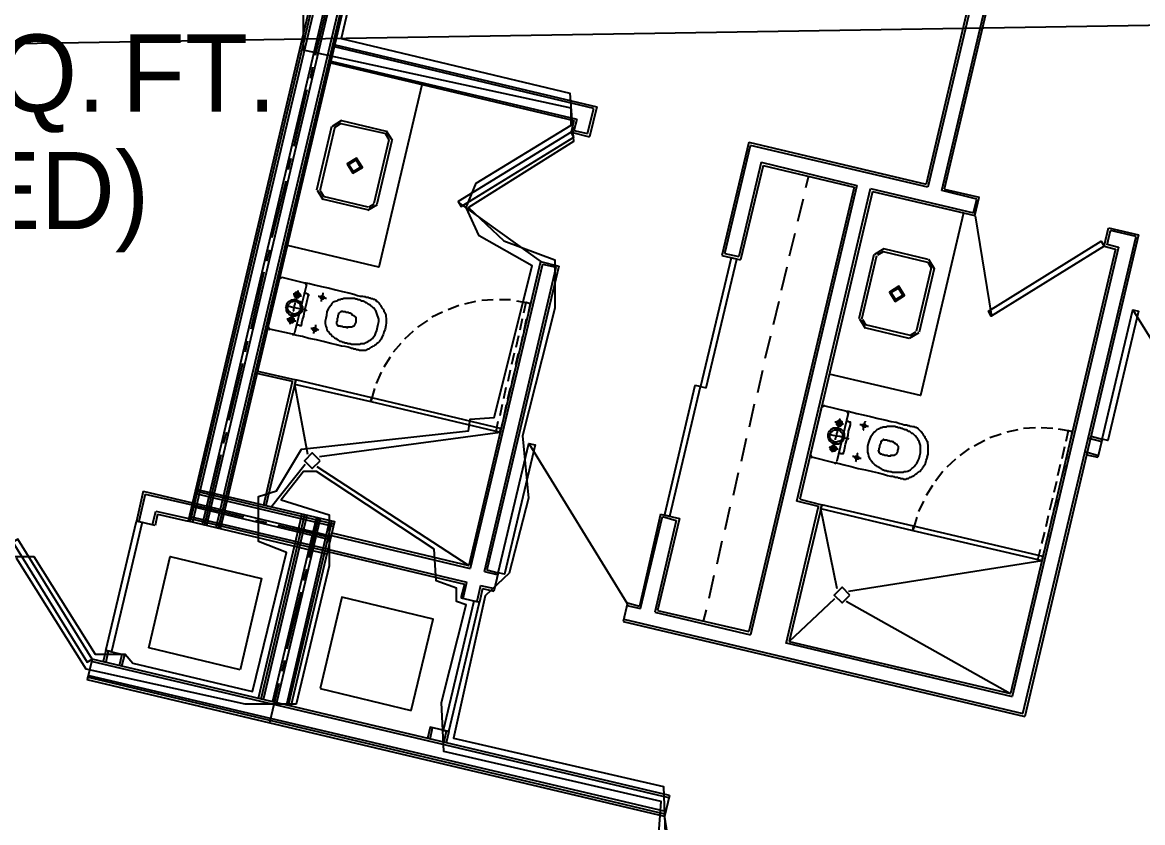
# Model space of a CAD drawing. Header units: feet. Extents: x -84 to 198, y -22 to 181.
# Drawn here: x 82.61 to 106.51, y 125.81 to 142.88 of the extents above; entities that cross this region are included whole.
import ezdxf
from ezdxf.enums import TextEntityAlignment as Align

# ---------------------------------------------------------------- set-up
doc = ezdxf.new("R2010")
doc.units = ezdxf.units.FT
for name, color, linetype in [('A-AREA-COMUN', 252, 'CONTINUOUS'), ('A-AREA-UNIDAD', 30, 'CONTINUOUS'), ('A-LINEA', 7, 'CONTINUOUS'), ('A-TEXTO-PDF', 3, 'CONTINUOUS')]:
    doc.layers.add(name, color=color, linetype=linetype)

msp = doc.modelspace()

# ---------------------------------------------------------------- linework, layer by layer
at = {"layer": 'A-AREA-COMUN'}
msp.add_lwpolyline([(96.128, 124.6933), (96.24, 126.2578), (91.6, 127.3244), (91.552, 128.3733), (92.08, 130.4533), (91.872, 130.5244), (91.872, 130.8089), (91.44, 130.9689), (91.392, 131.6444), (88.88, 133.2978), (88.608, 133.2978), (88.128, 132.6933), (89.152, 132.3733), (89.152, 131.2889), (88.448, 128.3378), (87.36, 128.3378), (83.968, 129.0844), (82.48, 131.4489)], dxfattribs=at)
at = {"layer": 'A-AREA-UNIDAD'}
for points in [[(111.28, 151.3778), (104.032, 152.7289), (95.968, 153.6533), (95.872, 153.1022), (92.4, 153.2622), (92.32, 153.1022), (91.872, 153.0489), (89.408, 142.5422), (94.288, 141.3689), (94.368, 140.3378), (92.128, 138.9333), (92.88, 138.2222), (93.968, 137.8133), (93.968, 136.7822), (93.28, 134.0622), (93.408, 132.7289), (92.992, 131.1289), (92.48, 130.6489), (91.808, 127.6089), (96.288, 126.5778), (96.352, 124.7644)], [(81.888, 131.4844), (82.848, 131.4844), (84.16, 129.4044), (84.8, 129.4044), (84.96, 129.2089), (87.52, 128.6044), (88.24, 131.5733), (87.648, 131.8044), (87.648, 132.7644), (88.032, 132.8889), (88.56, 133.7778), (92.128, 134.1689), (92.16, 134.4178), (92.672, 134.4533), (93.488, 137.6889), (92.352, 138.3289), (92.08, 138.9333), (92.288, 139.4489), (94.32, 140.6933), (94.32, 141.0489), (88.608, 142.2933), (88.608, 143.3422)]]:
    msp.add_lwpolyline(points, dxfattribs=at)
at = {"layer": 'A-LINEA'}
for p, q in [((91.1467, 153.4044), (86.1467, 132.2444)), ((91.2, 153.4044), (86.1867, 132.2311)), ((91.2533, 153.4044), (86.24, 132.2178)), ((91.4667, 153.4044), (86.44, 132.1644)), ((91.56, 153.4044), (86.5333, 132.1511)), ((91.7733, 153.3911), (86.7333, 132.0978)), ((91.8267, 153.3911), (86.7867, 132.0844)), ((91.8667, 153.3911), (86.8267, 132.0711)), ((104.92, 152.2178), (101.8933, 139.4311)), ((104.96, 152.2044), (101.9333, 139.3644)), ((102.2267, 139.2978), (105.2667, 152.1378)), ((134.895, 143.2722), (37.2384, 141.6899)), ((89.1467, 143.3911), (88.8533, 142.1778)), ((94.8, 141.0444), (89.2667, 142.3644)), ((89.28, 142.4044), (94.8667, 141.0844)), ((89.1867, 142.0578), (94.44, 140.8178)), ((89.1867, 142.0178), (94.3733, 140.7911)), ((88.8, 141.9244), (88.7467, 141.6844)), ((88.68, 141.4444), (88.4, 140.2311)), ((94.8667, 141.0844), (94.7067, 140.4444)), ((94.44, 140.8178), (94.3733, 140.5778)), ((94.6667, 140.5111), (94.8, 141.0444)), ((88.8933, 139.3111), (89.2133, 140.6711)), ((88.96, 139.2978), (89.28, 140.6578)), ((89.4184, 140.7866), (89.2178, 140.6628)), ((89.403, 140.7218), (89.2827, 140.6475)), ((89.4, 140.7244), (90.36, 140.5111)), ((89.4133, 140.7911), (90.3733, 140.5644)), ((94.3733, 140.7911), (94.32, 140.5378)), ((94.3733, 140.5778), (94.6667, 140.5111)), ((90.4267, 140.3778), (90.1067, 139.0178)), ((90.4933, 140.3644), (90.1733, 139.0044)), ((90.4373, 140.3748), (90.363, 140.4951)), ((90.5022, 140.3594), (90.3784, 140.56)), ((94.32, 140.5378), (94.7067, 140.4444)), ((98.1067, 140.3244), (97.5333, 137.9111)), ((97.6, 137.9511), (98.1467, 140.2578)), ((98.1067, 140.3244), (101.8933, 139.4311)), ((101.9333, 139.3644), (98.1467, 140.2578)), ((88.3333, 139.9778), (88.28, 139.7378)), ((98.3733, 139.8978), (97.8933, 137.8844)), ((98.3733, 139.8978), (100.4133, 139.4044)), ((98.4133, 139.8311), (97.9333, 137.8178)), ((98.4133, 139.8311), (100.36, 139.3644)), ((88.2267, 139.4978), (87.9333, 138.2844)), ((100.4133, 139.4044), (98.1467, 129.8178)), ((99.3867, 139.6044), (99.32, 139.3511)), ((88.8978, 139.3028), (89.0216, 139.1023)), ((88.9627, 139.2875), (89.037, 139.1671)), ((89.9867, 138.9378), (89.0267, 139.1644)), ((100.36, 139.3644), (98.1067, 129.8844)), ((99.1333, 132.6711), (100.7067, 139.3378)), ((100.7467, 139.2711), (99.2, 132.7111)), ((100.7067, 139.3378), (102.9067, 138.8178)), ((100.7467, 139.2711), (102.9333, 138.7644)), ((102.9733, 139.1111), (102.2267, 139.2978)), ((102.28, 139.3244), (103.0267, 139.1511)), ((102.9333, 138.7644), (103.0267, 139.1511)), ((89.9733, 138.8844), (89.0133, 139.1111)), ((89.9816, 138.8756), (90.1822, 138.9994)), ((89.997, 138.9405), (90.1173, 139.0148)), ((91.9158, 139.0427), (93.6744, 137.7739)), ((99.2667, 139.1111), (99.1467, 138.6311)), ((102.9067, 138.8178), (102.9733, 139.1111)), ((102.9427, 138.7565), (103.2892, 136.6158)), ((105.6933, 138.1111), (105.7867, 138.4978)), ((105.76, 138.1378), (105.8267, 138.4444)), ((105.7867, 138.4978), (106.4267, 138.3511)), ((106.3733, 138.3111), (105.8267, 138.4444)), ((99.0933, 138.3778), (98.9733, 137.8978)), ((103.96, 128.1378), (106.3733, 138.3111)), ((106.4267, 138.3511), (104, 128.0711)), ((87.88, 138.0311), (87.8133, 137.7911)), ((97.6, 137.9511), (97.8933, 137.8844)), ((100.9917, 138.0533), (100.7911, 137.9295)), ((100.9764, 137.9884), (100.856, 137.9141)), ((100.9733, 137.9911), (101.92, 137.7644)), ((100.9867, 138.0578), (101.9333, 137.8311)), ((105.9333, 138.0444), (103.6933, 128.5644)), ((106, 138.0844), (103.7333, 128.4978)), ((105.6933, 138.1111), (105.9333, 138.0444)), ((105.76, 138.1511), (106, 138.0844)), ((93.6667, 137.7778), (92.1333, 131.2978)), ((93.7067, 137.7244), (92.16, 131.2311)), ((93.6667, 137.7778), (94.0533, 137.6844)), ((93.7067, 137.7244), (94, 137.6578)), ((97.5333, 137.9111), (97.9333, 137.8178)), ((100.4667, 136.5644), (100.7867, 137.9378)), ((100.52, 136.5511), (100.84, 137.9111)), ((102.0106, 137.6414), (101.9364, 137.7618)), ((102.0755, 137.6261), (101.9517, 137.8266)), ((87.76, 137.5511), (87.48, 136.3378)), ((92.4667, 131.1644), (94, 137.6578)), ((94.0533, 137.6844), (92.52, 131.2044)), ((98.92, 137.6578), (98.8, 137.1644)), ((102, 137.6444), (101.68, 136.2844)), ((102.0667, 137.6311), (101.7467, 136.2711)), ((87.8533, 136.3911), (88.0933, 137.4178)), ((88.1507, 137.4432), (88.0946, 137.4085)), ((88.1467, 137.4444), (88.6267, 137.3244)), ((88.6667, 137.2844), (88.4133, 136.2578)), ((88.6787, 137.267), (88.6441, 137.3232)), ((91.92, 136.8444), (91.6933, 136.7511)), ((92.28, 136.9244), (92.04, 136.8711)), ((92.6533, 136.9644), (92.4133, 136.9511)), ((93.0267, 136.9644), (92.7867, 136.9644)), ((93.44, 136.8844), (93.4, 136.6711)), ((98.7467, 136.9244), (98.6267, 136.4311)), ((91.2533, 136.5244), (91.04, 136.3778)), ((91.5733, 136.6978), (91.3467, 136.5911)), ((93.2267, 136.3244), (93.28, 136.5644)), ((93.36, 136.5511), (93.3067, 136.2978)), ((100.4711, 136.5561), (100.595, 136.3556)), ((100.536, 136.5408), (100.6103, 136.4205)), ((108.4172, 133.3322), (106.3123, 136.7417)), ((87.8546, 136.3819), (87.8893, 136.3257)), ((88.3733, 136.2311), (87.88, 136.3378)), ((90.9467, 136.2978), (90.76, 136.1244)), ((101.5333, 136.1378), (100.5867, 136.3644)), ((101.56, 136.2044), (100.6, 136.4311)), ((101.557, 136.2071), (101.6773, 136.2814)), ((87.4133, 136.0844), (87.36, 135.8444)), ((88.3693, 136.219), (88.4254, 136.2537)), ((90.68, 136.0311), (90.52, 135.8444)), ((93.1467, 135.9511), (93.2, 136.2044)), ((93.28, 136.1778), (93.2267, 135.9378)), ((98.5733, 136.1911), (98.4533, 135.7111)), ((101.5416, 136.1423), (101.7422, 136.2661)), ((93.0533, 135.5911), (93.1067, 135.8311)), ((93.1867, 135.8178), (93.1333, 135.5778)), ((87.3067, 135.6044), (87.0133, 134.3911)), ((90.4533, 135.7378), (90.32, 135.5244)), ((87.6267, 135.4444), (88.44, 135.2578)), ((90.2667, 135.4178), (90.16, 135.1778)), ((92.9733, 135.2311), (93.0267, 135.4711)), ((93.1067, 135.4444), (93.0533, 135.2044)), ((98.4, 135.4578), (98.2933, 134.9778)), ((88.44, 135.2578), (87.8, 132.5778)), ((88.4133, 135.1644), (88.6933, 133.6711)), ((92.88, 134.8578), (92.9333, 135.0978)), ((93.0133, 135.0844), (92.96, 134.8444)), ((90.12, 135.0711), (90.04, 134.7911)), ((90.0133, 134.8311), (90.0133, 134.8311)), ((90.0933, 134.8178), (90.0933, 134.8178)), ((92.8, 134.4978), (92.8533, 134.7378)), ((92.9333, 134.7244), (92.88, 134.4711)), ((98.2267, 134.7378), (98.12, 134.2444)), ((99.4267, 133.6578), (99.6667, 134.6844)), ((99.7241, 134.7099), (99.6679, 134.6752)), ((99.7067, 134.7111), (100.2, 134.5911)), ((100.2267, 134.5378), (99.9867, 133.5244)), ((100.2387, 134.5337), (100.2041, 134.5899)), ((86.96, 134.1378), (86.8933, 133.8978)), ((88.9467, 133.6178), (92.8, 134.1378)), ((103.8533, 134.1911), (103.6133, 134.1378)), ((104.2267, 134.2311), (103.9733, 134.2178)), ((104.6, 134.2178), (104.3467, 134.2311)), ((105.0133, 134.1511), (104.96, 133.9244)), ((95.5239, 130.4788), (93.419, 133.8883)), ((98.0533, 134.0044), (97.9467, 133.5111)), ((103.1467, 133.9644), (102.92, 133.8444)), ((103.4933, 134.0978), (103.2533, 134.0178)), ((105.3467, 134.0178), (105.64, 133.9378)), ((105.4133, 134.0578), (105.6533, 133.9911)), ((105.6533, 133.9911), (105.56, 133.6044)), ((86.84, 133.6578), (86.4933, 132.1644)), ((99.4279, 133.6485), (99.4626, 133.5924)), ((102.8133, 133.7911), (102.6133, 133.6444)), ((104.8, 133.5778), (104.8533, 133.8311)), ((104.9333, 133.8044), (104.88, 133.5644)), ((105.28, 133.7244), (105.5733, 133.6444)), ((105.32, 133.6578), (105.56, 133.6044)), ((87.92, 132.5511), (88.64, 133.4578)), ((88.8933, 133.4044), (92.1333, 131.2978)), ((99.9333, 133.4844), (99.4533, 133.6044)), ((99.9426, 133.4724), (99.9987, 133.507)), ((102.52, 133.5644), (102.3333, 133.3911)), ((104.7067, 133.2178), (104.76, 133.4578)), ((104.8533, 133.4444), (104.7867, 133.2044)), ((97.88, 133.2711), (97.7733, 132.7911)), ((102.2533, 133.2978), (102.0933, 133.0978)), ((102.0267, 133.0044), (101.8933, 132.7911)), ((104.6267, 132.8578), (104.68, 133.0978)), ((104.76, 133.0844), (104.7067, 132.8311)), ((85.1867, 132.8844), (85.04, 132.2444)), ((85.2267, 132.8178), (85.0933, 132.2311)), ((85.1867, 132.8844), (86.24, 132.6311)), ((85.2267, 132.8178), (86.2267, 132.5911)), ((89.24, 132.1244), (86.28, 132.8311)), ((89.2533, 132.1778), (86.2933, 132.8844)), ((99.2, 132.7111), (99.6667, 132.5911)), ((104.5333, 132.4844), (104.6, 132.7378)), ((104.68, 132.7111), (104.6133, 132.4711)), ((85.3867, 132.1644), (85.4533, 132.4578)), ((85.4533, 132.4578), (86.16, 132.2978)), ((89.1733, 131.8444), (86.2133, 132.5511)), ((89.1867, 131.9244), (86.2267, 132.6311)), ((87.3333, 132.3244), (86.2267, 132.5911)), ((97.7067, 132.5378), (97.6, 132.0578)), ((99.6667, 132.5911), (98.9733, 129.6711)), ((99.64, 132.5111), (99.9867, 130.8044)), ((101.6267, 132.1378), (99.6667, 132.5911)), ((101.84, 132.6711), (101.7333, 132.4444)), ((85.44, 132.1511), (85.04, 132.2444)), ((85.4933, 132.3911), (85.44, 132.1511)), ((85.4933, 132.3911), (86.1467, 132.2444)), ((89.1067, 131.5378), (86.1467, 132.2444)), ((89.12, 131.6444), (86.16, 132.3378)), ((89.12, 131.5911), (86.16, 132.2978)), ((87.8267, 132.2044), (87.5867, 132.2578)), ((88.5733, 132.3911), (87.64, 128.4578)), ((88.6267, 132.3778), (87.6933, 128.4444)), ((88.68, 132.3644), (87.7467, 128.4311)), ((88.88, 132.3244), (87.9467, 128.3911)), ((88.96, 132.2978), (88.0267, 128.3644)), ((89.16, 132.2578), (88.24, 128.3244)), ((89.2133, 132.2444), (88.28, 128.3111)), ((88.92, 132.3111), (88.72, 131.4578)), ((96.2267, 132.3911), (95.7733, 130.4311)), ((95.8, 130.3778), (96.2667, 132.3378)), ((96.56, 132.2578), (96.1067, 130.2978)), ((96.6267, 132.2978), (96.16, 130.3378)), ((96.2267, 132.3911), (96.6267, 132.2978)), ((96.2667, 132.3378), (96.56, 132.2578)), ((101.6933, 132.3244), (101.6133, 132.0444)), ((104.4533, 132.1244), (104.5067, 132.3644)), ((104.5867, 132.3511), (104.5333, 132.1111)), ((89.1867, 131.8844), (88.0667, 132.1511)), ((89.2133, 131.9911), (92.1333, 131.2978)), ((101.6667, 132.0844), (101.6667, 132.0844)), ((104.36, 131.7644), (104.4267, 132.0044)), ((104.5067, 131.9778), (104.44, 131.7378)), ((89.2, 131.9378), (92.16, 131.2311)), ((97.5333, 131.8178), (97.4267, 131.3244)), ((89.12, 131.6444), (92.0933, 130.9378)), ((89.12, 131.5911), (92.04, 130.8978)), ((100.24, 130.7511), (104.3733, 131.4044)), ((88.6667, 131.2178), (88.6, 130.9778)), ((92.4667, 131.1644), (92.76, 131.0978)), ((92.52, 131.2044), (92.76, 131.1378)), ((92.76, 131.1378), (92.6667, 130.7511)), ((97.36, 131.0844), (97.2533, 130.5911)), ((92.04, 130.8978), (91.96, 130.6044)), ((92.0133, 130.5911), (92.0933, 130.9378)), ((92.3867, 130.8711), (92.3067, 130.5244)), ((92.4267, 130.8044), (92.36, 130.5111)), ((92.3867, 130.8711), (92.68, 130.8044)), ((92.4267, 130.8044), (92.6667, 130.7511)), ((88.5467, 130.7244), (88.2533, 129.5111)), ((91.96, 130.6044), (92.36, 130.5111)), ((98.9733, 129.6711), (99.9467, 130.5911)), ((100.1867, 130.5378), (103.6933, 128.5644)), ((95.52, 130.4978), (95.4267, 130.0978)), ((95.5067, 130.4444), (95.8, 130.3778)), ((95.52, 130.4978), (95.7733, 130.4311)), ((96.1067, 130.2978), (98.1467, 129.8178)), ((96.16, 130.3378), (98.1067, 129.8844)), ((97.2, 130.3511), (97.1333, 130.1111)), ((95.4267, 130.0978), (104, 128.0711)), ((95.44, 130.1511), (103.96, 128.1378)), ((98.9067, 129.6444), (103.7333, 128.4978)), ((98.9733, 129.6711), (103.6933, 128.5644)), ((84.3867, 129.4844), (84.3333, 129.2444)), ((84.44, 129.4711), (84.3867, 129.2311)), ((84.68, 129.1644), (84.7333, 129.4044)), ((87.2533, 129.0711), (85.3067, 129.5378)), ((84.0933, 129.2978), (83.9867, 128.8578)), ((96.4, 126.3378), (84.08, 129.2444)), ((96.4133, 126.3911), (84.0933, 129.2978)), ((88.2, 129.2711), (88.1467, 129.0311)), ((96.32, 125.9911), (83.9867, 128.9111)), ((96.3067, 125.9378), (83.9867, 128.8578)), ((96.3333, 126.0444), (84, 128.9511)), ((88.08, 128.7778), (87.88, 127.9378)), ((88.96, 128.6711), (90.9067, 128.2044)), ((91.3067, 127.5911), (91.36, 127.8311)), ((91.6533, 127.7644), (91.6, 127.5244)), ((91.7067, 127.7511), (91.6533, 127.5111)), ((96.4133, 126.3911), (96.3067, 125.9378)), ((96.3074, 125.93), (96.6771, 123.6675))]:
    msp.add_line(p, q, dxfattribs=at)
for points in [[(104.92, 152.2178), (105.3067, 152.1244), (102.28, 139.3244)], [(91.1333, 141.5511), (90.2133, 137.6578), (88.2667, 138.1244)], [(94.32, 140.5378), (91.9067, 139.0578), (91.9733, 138.9511), (94.3733, 140.4311), (94.32, 140.5378)], [(89.6616, 139.6623), (89.8622, 139.7861), (89.7384, 139.9866), (89.5378, 139.8628), (89.6616, 139.6623)], [(89.6708, 139.7012), (89.8233, 139.7953), (89.7292, 139.9477), (89.5767, 139.8536), (89.6708, 139.7012)], [(102.6933, 138.8178), (101.7733, 134.9244), (99.8267, 135.3778)], [(105.6933, 138.1111), (103.28, 136.6178), (103.2267, 136.7244), (105.6267, 138.2178), (105.6933, 138.1111)], [(97.2, 135.0844), (97.8533, 137.8311), (97.7333, 137.8578), (97.08, 135.1111), (97.2, 135.0844)], [(88.6267, 137.3244), (88.6533, 137.3244), (88.7333, 137.3111), (88.84, 137.2844), (88.9867, 137.2444), (89.1333, 137.2178), (89.2933, 137.1778), (89.44, 137.1378), (89.5733, 137.1111), (89.68, 137.0844), (89.76, 137.0578), (89.8133, 137.0444), (89.8667, 137.0444), (89.8933, 137.0311), (89.9067, 137.0311), (89.92, 137.0311), (89.9333, 137.0178), (89.9467, 137.0178), (89.96, 137.0178), (89.9733, 137.0178), (89.9867, 137.0178), (90, 137.0044), (90.0133, 137.0044), (90.0267, 137.0044), (90.04, 136.9911), (90.0533, 136.9911), (90.0667, 136.9911), (90.08, 136.9911), (90.0933, 136.9778), (90.12, 136.9778), (90.1333, 136.9644), (90.1467, 136.9644), (90.16, 136.9511), (90.16, 136.9378), (90.1733, 136.9378), (90.1867, 136.9244), (90.2, 136.9111), (90.2133, 136.8978), (90.2267, 136.8711), (90.24, 136.8578), (90.2533, 136.8444), (90.2533, 136.8311), (90.2667, 136.8178), (90.28, 136.7911), (90.2933, 136.7778), (90.3067, 136.7644), (90.32, 136.7378), (90.32, 136.7111), (90.3333, 136.6978), (90.3467, 136.6711), (90.36, 136.6444), (90.36, 136.6044), (90.3733, 136.5644), (90.3733, 136.5244), (90.3733, 136.4711), (90.36, 136.4178), (90.3467, 136.3378), (90.32, 136.2711), (90.3067, 136.2178), (90.28, 136.1644), (90.2667, 136.1244), (90.24, 136.0978), (90.2267, 136.0711), (90.2, 136.0444), (90.1733, 136.0311), (90.16, 136.0178), (90.1467, 136.0044), (90.12, 135.9911), (90.1067, 135.9778), (90.08, 135.9644), (90.0667, 135.9511), (90.0533, 135.9511), (90.0267, 135.9378), (90.0133, 135.9244), (90, 135.9111), (89.9867, 135.9111), (89.96, 135.8978), (89.9467, 135.8978), (89.9333, 135.8844), (89.92, 135.8844), (89.8933, 135.8844), (89.88, 135.8844), (89.8667, 135.8844), (89.8533, 135.8844), (89.84, 135.8844), (89.8267, 135.8844), (89.8133, 135.8844), (89.8, 135.8844), (89.7733, 135.8978), (89.76, 135.8978), (89.7467, 135.8978), (89.7333, 135.8978), (89.72, 135.9111), (89.7067, 135.9111), (89.6933, 135.9111), (89.68, 135.9111), (89.6667, 135.9244), (89.6533, 135.9244), (89.6267, 135.9244), (89.6, 135.9378), (89.56, 135.9511), (89.4933, 135.9644), (89.4133, 135.9778), (89.3067, 136.0044), (89.1867, 136.0311), (89.0267, 136.0711), (88.88, 136.1111), (88.72, 136.1378), (88.5867, 136.1778), (88.4667, 136.2044), (88.4, 136.2178), (88.3733, 136.2311)], [(101.235, 136.9289), (101.4355, 137.0527), (101.3117, 137.2533), (101.1111, 137.1295), (101.235, 136.9289)], [(88.56, 137.0444), (88.5467, 137.0444), (88.52, 137.0578), (88.4933, 137.0578), (88.4533, 137.0711), (88.4267, 137.0711), (88.4, 137.0844), (88.3867, 137.0844)], [(88.5333, 137.0578), (88.52, 137.0444), (88.52, 137.0311), (88.5067, 137.0178), (88.4933, 137.0178), (88.4933, 137.0044), (88.48, 137.0044), (88.4667, 137.0044), (88.4533, 137.0044), (88.4533, 137.0178), (88.44, 137.0178), (88.4267, 137.0178), (88.4267, 137.0311), (88.4133, 137.0444), (88.4133, 137.0578), (88.4133, 137.0711), (88.4133, 137.0844), (88.4267, 137.0978), (88.4267, 137.1111), (88.44, 137.1111), (88.44, 137.1244), (88.4533, 137.1244), (88.4667, 137.1244), (88.48, 137.1244), (88.4933, 137.1244), (88.5067, 137.1111), (88.52, 137.0978), (88.5333, 137.0844), (88.5333, 137.0711), (88.5333, 137.0578)], [(88.44, 136.9378), (88.44, 136.9511), (88.4533, 136.9644), (88.4533, 136.9911), (88.4667, 137.0311), (88.4667, 137.0711), (88.48, 137.0978), (88.48, 137.1378), (88.4933, 137.1511), (88.4933, 137.1644)], [(88.5067, 137.0578), (88.4933, 137.0444), (88.48, 137.0444), (88.48, 137.0311), (88.4667, 137.0311), (88.4533, 137.0311), (88.4533, 137.0444), (88.44, 137.0578), (88.44, 137.0711), (88.44, 137.0844), (88.4533, 137.0844), (88.4533, 137.0978), (88.4667, 137.0978), (88.48, 137.0978), (88.4933, 137.0978), (88.4933, 137.0844), (88.5067, 137.0844), (88.5067, 137.0711), (88.5067, 137.0578)], [(88.4667, 136.4311), (88.4933, 136.4311), (88.5067, 136.4311), (88.52, 136.4178), (88.5333, 136.4178), (88.5467, 136.4178), (88.56, 136.4178), (88.56, 136.4311), (88.5733, 136.4444), (88.5733, 136.4711), (88.5867, 136.5378), (88.6133, 136.6178), (88.6267, 136.7111), (88.6533, 136.8178), (88.68, 136.9111), (88.6933, 136.9778), (88.7067, 137.0311), (88.7067, 137.0578), (88.72, 137.0578), (88.72, 137.0711), (88.7067, 137.0711), (88.7067, 137.0844), (88.6933, 137.0844), (88.68, 137.0978), (88.6667, 137.0978), (88.6533, 137.0978), (88.64, 137.0978), (88.6267, 137.0978), (88.6267, 137.1111)], [(89.0933, 136.9911), (89.08, 136.9911), (89.0533, 137.0044), (89.0267, 137.0044), (88.9867, 137.0178), (88.96, 137.0178), (88.9333, 137.0311), (88.92, 137.0311)], [(89.04, 137.0044), (89.04, 136.9911), (89.0267, 136.9911), (89.0267, 136.9778), (89.0133, 136.9778), (89, 136.9778), (88.9867, 136.9778), (88.9867, 136.9911), (88.9733, 136.9911), (88.9733, 137.0044), (88.9733, 137.0178), (88.9733, 137.0311), (88.9733, 137.0444), (88.9867, 137.0444), (89, 137.0444), (89.0133, 137.0444), (89.0267, 137.0444), (89.0267, 137.0311), (89.04, 137.0311), (89.04, 137.0178), (89.04, 137.0044)], [(88.9867, 136.9244), (88.9867, 136.9378), (88.9867, 136.9511), (89, 136.9778), (89, 137.0044), (89.0133, 137.0311), (89.0133, 137.0578), (89.0267, 137.0844), (89.0267, 137.0978), (89.0267, 137.1111)], [(89.0933, 136.6311), (89.08, 136.5644), (89.0667, 136.5111), (89.0667, 136.4578), (89.08, 136.4044), (89.0933, 136.3644), (89.1067, 136.3244), (89.12, 136.2978), (89.1467, 136.2711), (89.16, 136.2444), (89.1867, 136.2311), (89.2, 136.2044), (89.2133, 136.1911), (89.24, 136.1778), (89.2533, 136.1644), (89.2667, 136.1511), (89.2933, 136.1378), (89.3067, 136.1378), (89.32, 136.1244), (89.3467, 136.1111), (89.36, 136.0978), (89.3733, 136.0844), (89.4, 136.0844), (89.4267, 136.0711), (89.44, 136.0578), (89.4667, 136.0578), (89.4933, 136.0444), (89.52, 136.0444), (89.5467, 136.0311), (89.5733, 136.0311), (89.6, 136.0311), (89.6267, 136.0178), (89.6533, 136.0178), (89.68, 136.0178), (89.7067, 136.0178), (89.7333, 136.0178), (89.7467, 136.0178), (89.7733, 136.0178), (89.7867, 136.0178), (89.8133, 136.0178), (89.8267, 136.0311), (89.84, 136.0311), (89.8667, 136.0311), (89.88, 136.0311), (89.9067, 136.0311), (89.92, 136.0444), (89.9467, 136.0578), (89.96, 136.0578), (89.9867, 136.0711), (90.0133, 136.0978), (90.04, 136.1111), (90.08, 136.1378), (90.1067, 136.1778), (90.1333, 136.2178), (90.1467, 136.2578), (90.1733, 136.3111), (90.1867, 136.3778), (90.2, 136.4444), (90.2133, 136.4978), (90.2133, 136.5511), (90.2, 136.5911), (90.1867, 136.6311), (90.1733, 136.6711), (90.16, 136.7111), (90.1467, 136.7378), (90.1333, 136.7511), (90.12, 136.7778), (90.0933, 136.7911), (90.08, 136.8044), (90.0667, 136.8178), (90.0533, 136.8311), (90.04, 136.8444), (90.0267, 136.8578), (90.0133, 136.8578), (89.9867, 136.8711), (89.9733, 136.8844), (89.96, 136.8978), (89.9333, 136.8978), (89.92, 136.9111), (89.8933, 136.9244), (89.88, 136.9378), (89.8533, 136.9378), (89.8267, 136.9511), (89.8, 136.9644), (89.7733, 136.9644), (89.7467, 136.9778), (89.72, 136.9778), (89.6933, 136.9911), (89.6667, 136.9911), (89.64, 136.9911), (89.6133, 136.9911), (89.5867, 136.9911), (89.5733, 136.9911), (89.5467, 136.9911), (89.5333, 136.9911), (89.5067, 136.9911), (89.4933, 136.9911), (89.4667, 136.9911), (89.44, 136.9778), (89.4267, 136.9778), (89.4, 136.9778), (89.3867, 136.9644), (89.36, 136.9644), (89.3333, 136.9511), (89.3067, 136.9378), (89.28, 136.9244), (89.24, 136.9111), (89.2133, 136.8844), (89.1867, 136.8444), (89.16, 136.8044), (89.1333, 136.7644), (89.1067, 136.7111), (89.0933, 136.6311)], [(101.2442, 136.9678), (101.3966, 137.0619), (101.3025, 137.2144), (101.1501, 137.1203), (101.2442, 136.9678)], [(88.5733, 136.7511), (88.5733, 136.7244), (88.56, 136.6978), (88.5333, 136.6711), (88.52, 136.6578), (88.4933, 136.6444), (88.4667, 136.6311), (88.4267, 136.6178), (88.4, 136.6178), (88.3733, 136.6311), (88.3333, 136.6311), (88.3067, 136.6444), (88.2933, 136.6711), (88.2667, 136.6844), (88.2533, 136.7111), (88.24, 136.7378), (88.24, 136.7778), (88.2267, 136.8044), (88.24, 136.8311), (88.2533, 136.8711), (88.2667, 136.8978), (88.28, 136.9111), (88.3067, 136.9378), (88.3333, 136.9511), (88.36, 136.9644), (88.3867, 136.9644), (88.4133, 136.9778), (88.4533, 136.9644), (88.48, 136.9511), (88.5067, 136.9378), (88.5333, 136.9244), (88.5467, 136.8978), (88.56, 136.8711), (88.5733, 136.8444), (88.5867, 136.8178), (88.5867, 136.7911), (88.5733, 136.7511)], [(88.68, 136.7244), (88.6667, 136.7378), (88.6267, 136.7511), (88.56, 136.7644), (88.4933, 136.7778), (88.4133, 136.7911), (88.3467, 136.8044), (88.28, 136.8311), (88.24, 136.8311), (88.2267, 136.8444)], [(88.5333, 136.7644), (88.5333, 136.7378), (88.52, 136.7244), (88.5067, 136.6978), (88.4933, 136.6844), (88.4667, 136.6711), (88.4533, 136.6711), (88.4267, 136.6578), (88.4, 136.6578), (88.3733, 136.6711), (88.3467, 136.6711), (88.3333, 136.6844), (88.32, 136.6978), (88.2933, 136.7111), (88.28, 136.7378), (88.28, 136.7511), (88.2667, 136.7778), (88.2667, 136.8044), (88.28, 136.8311), (88.28, 136.8578), (88.2933, 136.8711), (88.3067, 136.8844), (88.3333, 136.9111), (88.3467, 136.9244), (88.3733, 136.9244), (88.3867, 136.9378), (88.4133, 136.9378), (88.44, 136.9244), (88.4667, 136.9244), (88.48, 136.9111), (88.5067, 136.8978), (88.52, 136.8844), (88.5333, 136.8578), (88.5333, 136.8311), (88.5467, 136.8178), (88.5467, 136.7911), (88.5333, 136.7644)], [(88.3867, 136.7244), (88.4, 136.7378), (88.4, 136.7644), (88.4, 136.7911), (88.4133, 136.8178), (88.4133, 136.8444), (88.4267, 136.8711), (88.4267, 136.8844), (88.4267, 136.8978)], [(93.3067, 136.6844), (93.36, 136.9111), (93.44, 136.8844), (93.16, 136.9378)], [(105.6533, 133.9911), (106.3067, 136.7511), (106.4267, 136.7244), (105.7733, 133.9644), (105.6533, 133.9911)], [(88.44, 136.5111), (88.4267, 136.5111), (88.4133, 136.5111), (88.3867, 136.5244), (88.36, 136.5244), (88.3333, 136.5378), (88.3067, 136.5378), (88.28, 136.5511), (88.2667, 136.5511), (88.2533, 136.5511)], [(88.4, 136.5111), (88.4, 136.4978), (88.3867, 136.4844), (88.3733, 136.4711), (88.36, 136.4711), (88.3467, 136.4711), (88.3333, 136.4711), (88.32, 136.4711), (88.3067, 136.4844), (88.2933, 136.4978), (88.2933, 136.5111), (88.28, 136.5244), (88.28, 136.5378), (88.28, 136.5511), (88.2933, 136.5511), (88.2933, 136.5644), (88.3067, 136.5778), (88.32, 136.5778), (88.3333, 136.5911), (88.3467, 136.5911), (88.36, 136.5911), (88.3733, 136.5911), (88.3733, 136.5778), (88.3867, 136.5778), (88.3867, 136.5644), (88.4, 136.5644), (88.4, 136.5511), (88.4, 136.5378), (88.4, 136.5244), (88.4, 136.5111)], [(88.3733, 136.5244), (88.3733, 136.5111), (88.36, 136.5111), (88.36, 136.4978), (88.3467, 136.4978), (88.3333, 136.4978), (88.3333, 136.5111), (88.32, 136.5111), (88.32, 136.5244), (88.3067, 136.5378), (88.32, 136.5378), (88.32, 136.5511), (88.3333, 136.5644), (88.3467, 136.5644), (88.36, 136.5644), (88.36, 136.5511), (88.3733, 136.5511), (88.3733, 136.5378), (88.3733, 136.5244)], [(88.32, 136.4444), (88.32, 136.4578), (88.3333, 136.4711), (88.3333, 136.4978), (88.3467, 136.5378), (88.36, 136.5778), (88.36, 136.6044), (88.3733, 136.6444), (88.3733, 136.6578), (88.3733, 136.6711)], [(89.36, 136.6844), (89.3733, 136.6844), (89.3867, 136.6978), (89.4, 136.7111), (89.4133, 136.7111), (89.4133, 136.7244), (89.4267, 136.7244), (89.44, 136.7244), (89.4533, 136.7111), (89.4667, 136.7111), (89.48, 136.7111), (89.4933, 136.7111), (89.5067, 136.6978), (89.5333, 136.6978), (89.5467, 136.6978), (89.56, 136.6978), (89.5733, 136.6844), (89.5867, 136.6844), (89.6, 136.6844), (89.6133, 136.6711), (89.6267, 136.6711), (89.6267, 136.6578), (89.64, 136.6578), (89.64, 136.6444), (89.6533, 136.6444), (89.6667, 136.6311), (89.68, 136.6311), (89.6933, 136.6178), (89.7067, 136.6044), (89.72, 136.5911), (89.72, 136.5778), (89.72, 136.5511), (89.72, 136.5244), (89.72, 136.4844), (89.7067, 136.4578), (89.6933, 136.4311), (89.68, 136.4044), (89.6667, 136.3911), (89.6533, 136.3911), (89.64, 136.3778), (89.6267, 136.3778), (89.6133, 136.3778), (89.6, 136.3778), (89.5867, 136.3778), (89.5733, 136.3778), (89.56, 136.3778), (89.5467, 136.3778), (89.5467, 136.3644), (89.5333, 136.3644), (89.52, 136.3778), (89.5067, 136.3778), (89.4933, 136.3778), (89.48, 136.3778), (89.4667, 136.3778), (89.4533, 136.3778), (89.44, 136.3911), (89.4267, 136.3911), (89.4133, 136.3911), (89.4, 136.3911), (89.3867, 136.4044), (89.3733, 136.4044), (89.36, 136.4044), (89.3467, 136.4044), (89.3467, 136.4178), (89.3333, 136.4178), (89.3333, 136.4311), (89.32, 136.4444), (89.32, 136.4578), (89.32, 136.4711), (89.32, 136.4844), (89.32, 136.4978), (89.3333, 136.5244), (89.3333, 136.5644), (89.3467, 136.5911), (89.3467, 136.6311), (89.36, 136.6578), (89.36, 136.6711), (89.36, 136.6844)], [(88.9333, 136.3111), (88.92, 136.3244), (88.8933, 136.3244), (88.8667, 136.3244), (88.8267, 136.3378), (88.8, 136.3378), (88.7733, 136.3511), (88.76, 136.3511)], [(88.88, 136.3244), (88.88, 136.3111), (88.8667, 136.3111), (88.8667, 136.2978), (88.8533, 136.2978), (88.84, 136.2978), (88.8267, 136.2978), (88.8267, 136.3111), (88.8133, 136.3111), (88.8133, 136.3244), (88.8133, 136.3378), (88.8133, 136.3511), (88.8133, 136.3644), (88.8267, 136.3644), (88.84, 136.3644), (88.8533, 136.3644), (88.8667, 136.3644), (88.8667, 136.3511), (88.88, 136.3511), (88.88, 136.3378), (88.88, 136.3244)], [(88.8267, 136.2444), (88.8267, 136.2578), (88.8267, 136.2711), (88.84, 136.2978), (88.84, 136.3244), (88.8533, 136.3511), (88.8533, 136.3778), (88.8667, 136.4044), (88.8667, 136.4178), (88.8667, 136.4311)], [(87.76, 132.5911), (88.3733, 135.2178), (87.6133, 135.3911)], [(90.0667, 134.8711), (88.44, 135.2578), (88.4133, 135.1644), (90.04, 134.7911), (90.0667, 134.8711)], [(88.4667, 135.2044), (88.4667, 135.2044), (88.4667, 135.2044)], [(96.96, 135.1378), (96.3067, 132.3778), (96.4267, 132.3511), (97.08, 135.1111), (96.96, 135.1378)], [(92.8133, 134.2178), (90.0667, 134.8711), (90.04, 134.7911), (92.8, 134.1378), (92.8133, 134.2178)], [(92.8533, 134.3511), (92.8, 134.1378), (92.72, 134.1511), (92.76, 134.3778)], [(100.0933, 134.3111), (100.0933, 134.2978), (100.08, 134.2844), (100.0667, 134.2711), (100.0533, 134.2711), (100.04, 134.2711), (100.0267, 134.2711), (100.0133, 134.2711), (100.0133, 134.2844), (100, 134.2844), (99.9867, 134.2978), (99.9867, 134.3111), (99.9867, 134.3244), (99.9867, 134.3378), (99.9867, 134.3511), (99.9867, 134.3644), (100, 134.3644), (100, 134.3778), (100.0133, 134.3778), (100.0267, 134.3911), (100.04, 134.3911), (100.0533, 134.3911), (100.0667, 134.3911), (100.0667, 134.3778), (100.08, 134.3778), (100.0933, 134.3644), (100.0933, 134.3511), (100.0933, 134.3378), (100.0933, 134.3244), (100.0933, 134.3111)], [(100.0133, 134.2044), (100.0133, 134.2311), (100.0267, 134.2578), (100.0267, 134.2978), (100.04, 134.3378), (100.0533, 134.3644), (100.0533, 134.3911), (100.0533, 134.4178), (100.0667, 134.4311)], [(100.0667, 134.3244), (100.0667, 134.3111), (100.0533, 134.2978), (100.04, 134.2978), (100.0267, 134.2978), (100.0133, 134.3111), (100.0133, 134.3244), (100.0133, 134.3378), (100.0133, 134.3511), (100.0267, 134.3511), (100.0267, 134.3644), (100.04, 134.3644), (100.0533, 134.3644), (100.0533, 134.3511), (100.0667, 134.3511), (100.0667, 134.3378), (100.0667, 134.3244)], [(100.0267, 133.6978), (100.04, 133.6978), (100.0533, 133.6978), (100.0667, 133.6844), (100.08, 133.6844), (100.0933, 133.6844), (100.1067, 133.6844), (100.12, 133.6844), (100.1333, 133.6844), (100.1333, 133.6978), (100.1333, 133.7111), (100.1467, 133.7378), (100.16, 133.8044), (100.1733, 133.8844), (100.2, 133.9778), (100.2267, 134.0711), (100.24, 134.1644), (100.2667, 134.2444), (100.28, 134.2978), (100.28, 134.3244), (100.28, 134.3378), (100.28, 134.3511), (100.2667, 134.3511), (100.2533, 134.3511), (100.24, 134.3644), (100.2267, 134.3644), (100.2133, 134.3644), (100.2, 134.3644), (100.1867, 134.3644)], [(100.2, 134.5911), (100.2267, 134.5911), (100.3067, 134.5644), (100.4133, 134.5378), (100.5467, 134.5111), (100.7067, 134.4711), (100.8667, 134.4311), (101.0133, 134.4044), (101.1467, 134.3644), (101.2533, 134.3511), (101.3333, 134.3244), (101.3867, 134.3111), (101.4267, 134.2978), (101.4533, 134.2978), (101.48, 134.2978), (101.4933, 134.2844), (101.5067, 134.2844), (101.52, 134.2844), (101.5333, 134.2844), (101.5467, 134.2711), (101.56, 134.2711), (101.5733, 134.2711), (101.6, 134.2578), (101.6133, 134.2578), (101.6267, 134.2578), (101.64, 134.2578), (101.6533, 134.2444), (101.6667, 134.2444), (101.68, 134.2444), (101.6933, 134.2311), (101.7067, 134.2311), (101.72, 134.2178), (101.7333, 134.2044), (101.7467, 134.1911), (101.76, 134.1778), (101.7733, 134.1644), (101.7867, 134.1511), (101.8, 134.1378), (101.8, 134.1244), (101.8133, 134.1111), (101.8267, 134.0978), (101.84, 134.0711), (101.8533, 134.0578), (101.8667, 134.0444), (101.8667, 134.0178), (101.88, 134.0044), (101.8933, 133.9778), (101.9067, 133.9511), (101.92, 133.9378), (101.92, 133.8978), (101.9333, 133.8711), (101.9333, 133.8311), (101.9333, 133.7911), (101.9333, 133.7378), (101.9333, 133.6711), (101.9067, 133.6044)], [(100.5467, 134.1911), (100.56, 134.1911), (100.56, 134.2178), (100.56, 134.2444), (100.5733, 134.2711), (100.5733, 134.2978), (100.5867, 134.3244), (100.5867, 134.3511), (100.6, 134.3644), (100.6, 134.3778)], [(92.76, 134.1911), (92.76, 134.1911), (92.76, 134.1911)], [(100.1467, 134.0178), (100.1333, 133.9911), (100.12, 133.9644), (100.1067, 133.9378), (100.08, 133.9244), (100.0533, 133.8978), (100.0267, 133.8844), (100, 133.8844), (99.9733, 133.8844), (99.9333, 133.8844), (99.9067, 133.8978), (99.88, 133.9111), (99.8533, 133.9378), (99.84, 133.9511), (99.8267, 133.9778), (99.8133, 134.0044), (99.8, 134.0311), (99.8, 134.0711), (99.8, 134.0978), (99.8133, 134.1244), (99.8267, 134.1511), (99.8533, 134.1778), (99.8667, 134.2044), (99.8933, 134.2178), (99.92, 134.2311), (99.96, 134.2311), (99.9867, 134.2311), (100.0133, 134.2311), (100.0533, 134.2178), (100.08, 134.2044), (100.0933, 134.1911), (100.12, 134.1644), (100.1333, 134.1378), (100.1467, 134.1111), (100.1467, 134.0844), (100.1467, 134.0444), (100.1467, 134.0178)], [(100.1067, 134.0311), (100.1067, 134.0044), (100.0933, 133.9911), (100.08, 133.9644), (100.0533, 133.9511), (100.04, 133.9378), (100.0133, 133.9378), (99.9867, 133.9244), (99.9733, 133.9244), (99.9467, 133.9244), (99.92, 133.9378), (99.9067, 133.9511), (99.88, 133.9644), (99.8667, 133.9778), (99.8533, 134.0044), (99.84, 134.0178), (99.84, 134.0444), (99.84, 134.0711), (99.84, 134.0978), (99.8533, 134.1111), (99.8667, 134.1378), (99.88, 134.1511), (99.8933, 134.1644), (99.92, 134.1778), (99.9333, 134.1911), (99.96, 134.1911), (99.9867, 134.1911), (100.0133, 134.1911), (100.0267, 134.1911), (100.0533, 134.1778), (100.0667, 134.1644), (100.08, 134.1378), (100.0933, 134.1244), (100.1067, 134.0978), (100.1067, 134.0711), (100.1067, 134.0578), (100.1067, 134.0311)], [(100.1333, 134.3111), (100.1067, 134.3111), (100.0933, 134.3244), (100.0533, 134.3244), (100.0267, 134.3378), (100, 134.3378), (99.9733, 134.3511), (99.96, 134.3511), (99.9467, 134.3511)], [(99.96, 133.9778), (99.96, 133.9911), (99.96, 134.0044), (99.9733, 134.0311), (99.9733, 134.0578), (99.9867, 134.0844), (99.9867, 134.1111), (100, 134.1378), (100, 134.1511), (100, 134.1644)], [(100.6667, 134.2578), (100.64, 134.2578), (100.6267, 134.2711), (100.5867, 134.2711), (100.56, 134.2844), (100.5333, 134.2844), (100.5067, 134.2978), (100.4933, 134.2978), (100.48, 134.2978)], [(100.6133, 134.2711), (100.6, 134.2578), (100.6, 134.2444), (100.5867, 134.2444), (100.5733, 134.2444), (100.56, 134.2444), (100.5467, 134.2578), (100.5333, 134.2711), (100.5333, 134.2844), (100.5467, 134.2978), (100.5467, 134.3111), (100.56, 134.3111), (100.5733, 134.3111), (100.5867, 134.3111), (100.6, 134.2978), (100.6133, 134.2844), (100.6133, 134.2711)], [(100.6533, 133.8978), (100.64, 133.8311), (100.64, 133.7644), (100.64, 133.7111), (100.6533, 133.6711), (100.6667, 133.6311), (100.68, 133.5911), (100.6933, 133.5644), (100.72, 133.5378), (100.7333, 133.5111), (100.7467, 133.4844), (100.7733, 133.4711), (100.7867, 133.4578), (100.8, 133.4444), (100.8267, 133.4311), (100.84, 133.4178), (100.8533, 133.4044), (100.88, 133.3911), (100.8933, 133.3911), (100.9067, 133.3778), (100.9333, 133.3644), (100.9467, 133.3511), (100.9733, 133.3378), (100.9867, 133.3378), (101.0133, 133.3244), (101.04, 133.3244), (101.0667, 133.3111), (101.0933, 133.3111), (101.12, 133.2978), (101.1467, 133.2978), (101.1733, 133.2844), (101.2, 133.2844), (101.2267, 133.2844), (101.2533, 133.2844), (101.28, 133.2844), (101.2933, 133.2844), (101.32, 133.2844), (101.3333, 133.2844), (101.36, 133.2844), (101.3733, 133.2844), (101.4, 133.2844), (101.4133, 133.2844), (101.4267, 133.2978), (101.4533, 133.2978), (101.4667, 133.2978), (101.4933, 133.3111), (101.5067, 133.3111), (101.5333, 133.3244), (101.56, 133.3378), (101.5867, 133.3644), (101.6133, 133.3778), (101.64, 133.4044), (101.6667, 133.4444), (101.6933, 133.4711), (101.72, 133.5244), (101.7467, 133.5778), (101.76, 133.6444), (101.7733, 133.6978), (101.7733, 133.7644), (101.7733, 133.8178), (101.7733, 133.8578), (101.76, 133.8978), (101.7467, 133.9378), (101.7333, 133.9644), (101.72, 133.9911), (101.6933, 134.0178), (101.68, 134.0444), (101.6667, 134.0578), (101.6533, 134.0711), (101.64, 134.0844), (101.6267, 134.0978), (101.6133, 134.1111), (101.5867, 134.1111), (101.5733, 134.1244), (101.56, 134.1378), (101.5467, 134.1511), (101.52, 134.1511), (101.5067, 134.1644), (101.4933, 134.1778), (101.4667, 134.1911), (101.44, 134.1911), (101.4133, 134.2044), (101.3867, 134.2178), (101.36, 134.2178), (101.3333, 134.2311), (101.3067, 134.2311), (101.28, 134.2444), (101.2533, 134.2444), (101.2267, 134.2578), (101.2133, 134.2578), (101.1867, 134.2578), (101.16, 134.2578), (101.1333, 134.2578), (101.12, 134.2578), (101.0933, 134.2578), (101.08, 134.2578), (101.0533, 134.2578), (101.04, 134.2444), (101.0133, 134.2444), (101, 134.2444), (100.9733, 134.2444), (100.9467, 134.2311), (100.92, 134.2311), (100.9067, 134.2178), (100.88, 134.2044), (100.84, 134.1911), (100.8133, 134.1644), (100.7867, 134.1378), (100.76, 134.1111), (100.7333, 134.0711), (100.7067, 134.0311), (100.68, 133.9644), (100.6533, 133.8978)], [(104.88, 133.9511), (104.9333, 134.1778), (105.0133, 134.1511), (104.72, 134.2044)], [(92.76, 131.1378), (93.4133, 133.8978), (93.5467, 133.8711), (92.8933, 131.1111), (92.76, 131.1378)], [(100.2533, 133.9911), (100.2267, 134.0044), (100.1867, 134.0044), (100.1333, 134.0178), (100.0533, 134.0444), (99.9867, 134.0578), (99.9067, 134.0711), (99.8533, 134.0844), (99.8133, 134.0978), (99.8, 134.0978)], [(99.8933, 133.7111), (99.8933, 133.7378), (99.9067, 133.7644), (99.92, 133.8044), (99.92, 133.8311), (99.9333, 133.8711), (99.9333, 133.8978), (99.9467, 133.9244)], [(100.9333, 133.9378), (100.9333, 133.9511), (100.9467, 133.9511), (100.9467, 133.9644), (100.96, 133.9644), (100.9733, 133.9778), (100.9867, 133.9778), (100.9867, 133.9911), (101, 133.9778), (101.0133, 133.9778), (101.0267, 133.9778), (101.04, 133.9778), (101.0533, 133.9778), (101.0667, 133.9644), (101.08, 133.9644), (101.0933, 133.9644), (101.1067, 133.9644), (101.12, 133.9511), (101.1333, 133.9511), (101.1467, 133.9511), (101.16, 133.9511), (101.1733, 133.9378), (101.1867, 133.9378), (101.1867, 133.9244), (101.2, 133.9244), (101.2133, 133.9111), (101.2267, 133.9111), (101.2267, 133.8978), (101.24, 133.8978), (101.2533, 133.8844), (101.2667, 133.8844), (101.2667, 133.8711), (101.28, 133.8578), (101.2933, 133.8444), (101.2933, 133.8178), (101.2933, 133.7911), (101.28, 133.7511), (101.28, 133.7111), (101.2667, 133.6978), (101.2533, 133.6711), (101.24, 133.6578), (101.2267, 133.6578), (101.2133, 133.6444), (101.2, 133.6444), (101.1867, 133.6444), (101.1733, 133.6444), (101.16, 133.6444), (101.1467, 133.6444), (101.1333, 133.6444), (101.1333, 133.6311), (101.12, 133.6311), (101.1067, 133.6311), (101.0933, 133.6311), (101.08, 133.6311), (101.0667, 133.6444), (101.0533, 133.6444), (101.04, 133.6444), (101.0267, 133.6444), (101.0133, 133.6444), (100.9867, 133.6578), (100.9733, 133.6578), (100.96, 133.6578), (100.9467, 133.6711), (100.9333, 133.6711), (100.92, 133.6711), (100.9067, 133.6844), (100.9067, 133.6978), (100.8933, 133.6978), (100.8933, 133.7111), (100.8933, 133.7244), (100.88, 133.7378), (100.88, 133.7511), (100.8933, 133.7644), (100.8933, 133.7911), (100.9067, 133.8178), (100.9067, 133.8578), (100.92, 133.8844), (100.9333, 133.9111), (100.9333, 133.9378)], [(88.96, 133.5311), (88.7933, 133.6978), (88.6267, 133.5311), (88.7933, 133.3644), (88.96, 133.5311)], [(100.0133, 133.7778), (100, 133.7778), (99.9867, 133.7778), (99.96, 133.7778), (99.9333, 133.7911), (99.9067, 133.7911), (99.8667, 133.8044), (99.8533, 133.8044), (99.8267, 133.8178)], [(99.9733, 133.7778), (99.9733, 133.7644), (99.96, 133.7644), (99.96, 133.7511), (99.9467, 133.7511), (99.9467, 133.7378), (99.9333, 133.7378), (99.92, 133.7378), (99.9067, 133.7378), (99.8933, 133.7378), (99.88, 133.7378), (99.8667, 133.7511), (99.8667, 133.7644), (99.8533, 133.7644), (99.8533, 133.7778), (99.8533, 133.7911), (99.8533, 133.8044), (99.8533, 133.8178), (99.8667, 133.8311), (99.88, 133.8444), (99.8933, 133.8578), (99.9067, 133.8578), (99.92, 133.8578), (99.9333, 133.8578), (99.9333, 133.8444), (99.9467, 133.8444), (99.96, 133.8311), (99.96, 133.8178), (99.9733, 133.8178), (99.9733, 133.8044), (99.9733, 133.7911), (99.9733, 133.7778)], [(99.9467, 133.7911), (99.9467, 133.7778), (99.9333, 133.7778), (99.9333, 133.7644), (99.92, 133.7644), (99.9067, 133.7644), (99.8933, 133.7644), (99.8933, 133.7778), (99.88, 133.7778), (99.88, 133.7911), (99.88, 133.8044), (99.8933, 133.8178), (99.9067, 133.8178), (99.9067, 133.8311), (99.92, 133.8311), (99.92, 133.8178), (99.9333, 133.8178), (99.9467, 133.8044), (99.9467, 133.7911)], [(100.3867, 133.5111), (100.4, 133.5378), (100.4, 133.5644), (100.4133, 133.5911), (100.4133, 133.6178), (100.4267, 133.6444), (100.4267, 133.6711), (100.4267, 133.6844), (100.44, 133.6978)], [(99.9333, 133.4844), (99.96, 133.4844), (100.04, 133.4711), (100.1467, 133.4444), (100.2933, 133.4044), (100.44, 133.3644), (100.6, 133.3378), (100.7467, 133.2978), (100.88, 133.2711), (100.9867, 133.2444), (101.0667, 133.2178), (101.1333, 133.2044), (101.1733, 133.2044), (101.2, 133.1911), (101.2133, 133.1911), (101.2267, 133.1778), (101.24, 133.1778), (101.2533, 133.1778), (101.2667, 133.1778), (101.28, 133.1778), (101.2933, 133.1644), (101.3067, 133.1644), (101.32, 133.1644), (101.3333, 133.1644), (101.3467, 133.1511), (101.36, 133.1511), (101.3733, 133.1511), (101.3867, 133.1511), (101.4133, 133.1378), (101.4267, 133.1378), (101.44, 133.1378), (101.4533, 133.1378), (101.4667, 133.1378), (101.48, 133.1511), (101.5067, 133.1511), (101.52, 133.1511), (101.5333, 133.1644), (101.5467, 133.1778), (101.5733, 133.1778), (101.5867, 133.1911), (101.6, 133.2044), (101.6133, 133.2044), (101.64, 133.2178), (101.6533, 133.2311), (101.6667, 133.2444), (101.6933, 133.2578), (101.7067, 133.2711), (101.7333, 133.2844), (101.7467, 133.2978), (101.7733, 133.3111), (101.7867, 133.3378), (101.8133, 133.3644), (101.8267, 133.3911), (101.8533, 133.4311), (101.88, 133.4711), (101.8933, 133.5378), (101.92, 133.6044)], [(100.5067, 133.5778), (100.48, 133.5778), (100.4533, 133.5911), (100.4267, 133.5911), (100.4, 133.6044), (100.3733, 133.6044), (100.3467, 133.6178), (100.3333, 133.6178), (100.32, 133.6178)], [(100.4533, 133.5911), (100.44, 133.5778), (100.44, 133.5644), (100.4267, 133.5644), (100.4133, 133.5644), (100.4, 133.5644), (100.3867, 133.5778), (100.3733, 133.5911), (100.3733, 133.6044), (100.3867, 133.6178), (100.3867, 133.6311), (100.4, 133.6311), (100.4133, 133.6311), (100.4267, 133.6311), (100.44, 133.6178), (100.4533, 133.6044), (100.4533, 133.5911)], [(86.3067, 132.9244), (89.2667, 132.2311), (88.3333, 128.2978)], [(98.9067, 129.6311), (99.6, 132.5511), (99.1333, 132.6711)], [(101.6267, 132.1378), (99.6667, 132.5911), (99.64, 132.5111), (101.6133, 132.0444), (101.6267, 132.1378)], [(99.6933, 132.5511), (99.6933, 132.5511), (99.6933, 132.5511)], [(85.16, 132.2178), (84.5067, 129.4578), (84.3867, 129.4844), (85.04, 132.2444), (85.16, 132.2178)], [(101.5733, 132.0978), (101.5733, 132.0978), (101.5733, 132.0978)], [(104.3867, 131.4844), (101.6267, 132.1378), (101.6133, 132.0444), (104.3733, 131.4044), (104.3867, 131.4844)], [(84.0933, 129.2978), (82.5067, 131.8578), (82.4, 131.7911), (83.9867, 129.2311), (84.0933, 129.2978)], [(104.4133, 131.6178), (104.36, 131.3911), (104.28, 131.4178), (104.3333, 131.6444)], [(85.3067, 129.5378), (85.76, 131.4844), (87.7067, 131.0178), (87.2533, 129.0711)], [(104.3333, 131.4444), (104.3333, 131.4444), (104.3333, 131.4444)], [(100.2667, 130.6644), (100.1, 130.8311), (99.9333, 130.6644), (100.1, 130.4978), (100.2667, 130.6644)], [(90.9067, 128.2044), (91.3733, 130.1511), (89.4267, 130.6178), (88.96, 128.6711)], [(92.24, 130.5378), (91.5867, 127.7778), (91.7067, 127.7511), (92.36, 130.5111), (92.24, 130.5378)], [(84.3867, 129.4844), (84.7867, 129.3911), (84.72, 129.1511)], [(91.7067, 127.7511), (91.3067, 127.8444), (91.2533, 127.6044)]]:
    msp.add_lwpolyline(points, dxfattribs=at)

# ---------------------------------------------------------------- texts
at = {"layer": 'A-TEXTO-PDF'}
for s, p in [('SQ.', (82.4925, 140.9785)), ('FT.', (86.3802, 140.9785)), ('BED)', (82.6855, 138.4718))]:
    msp.add_text(s, height=1.646, dxfattribs=at).set_placement(p, align=Align.CENTER)

doc.saveas('drawing.dxf')
